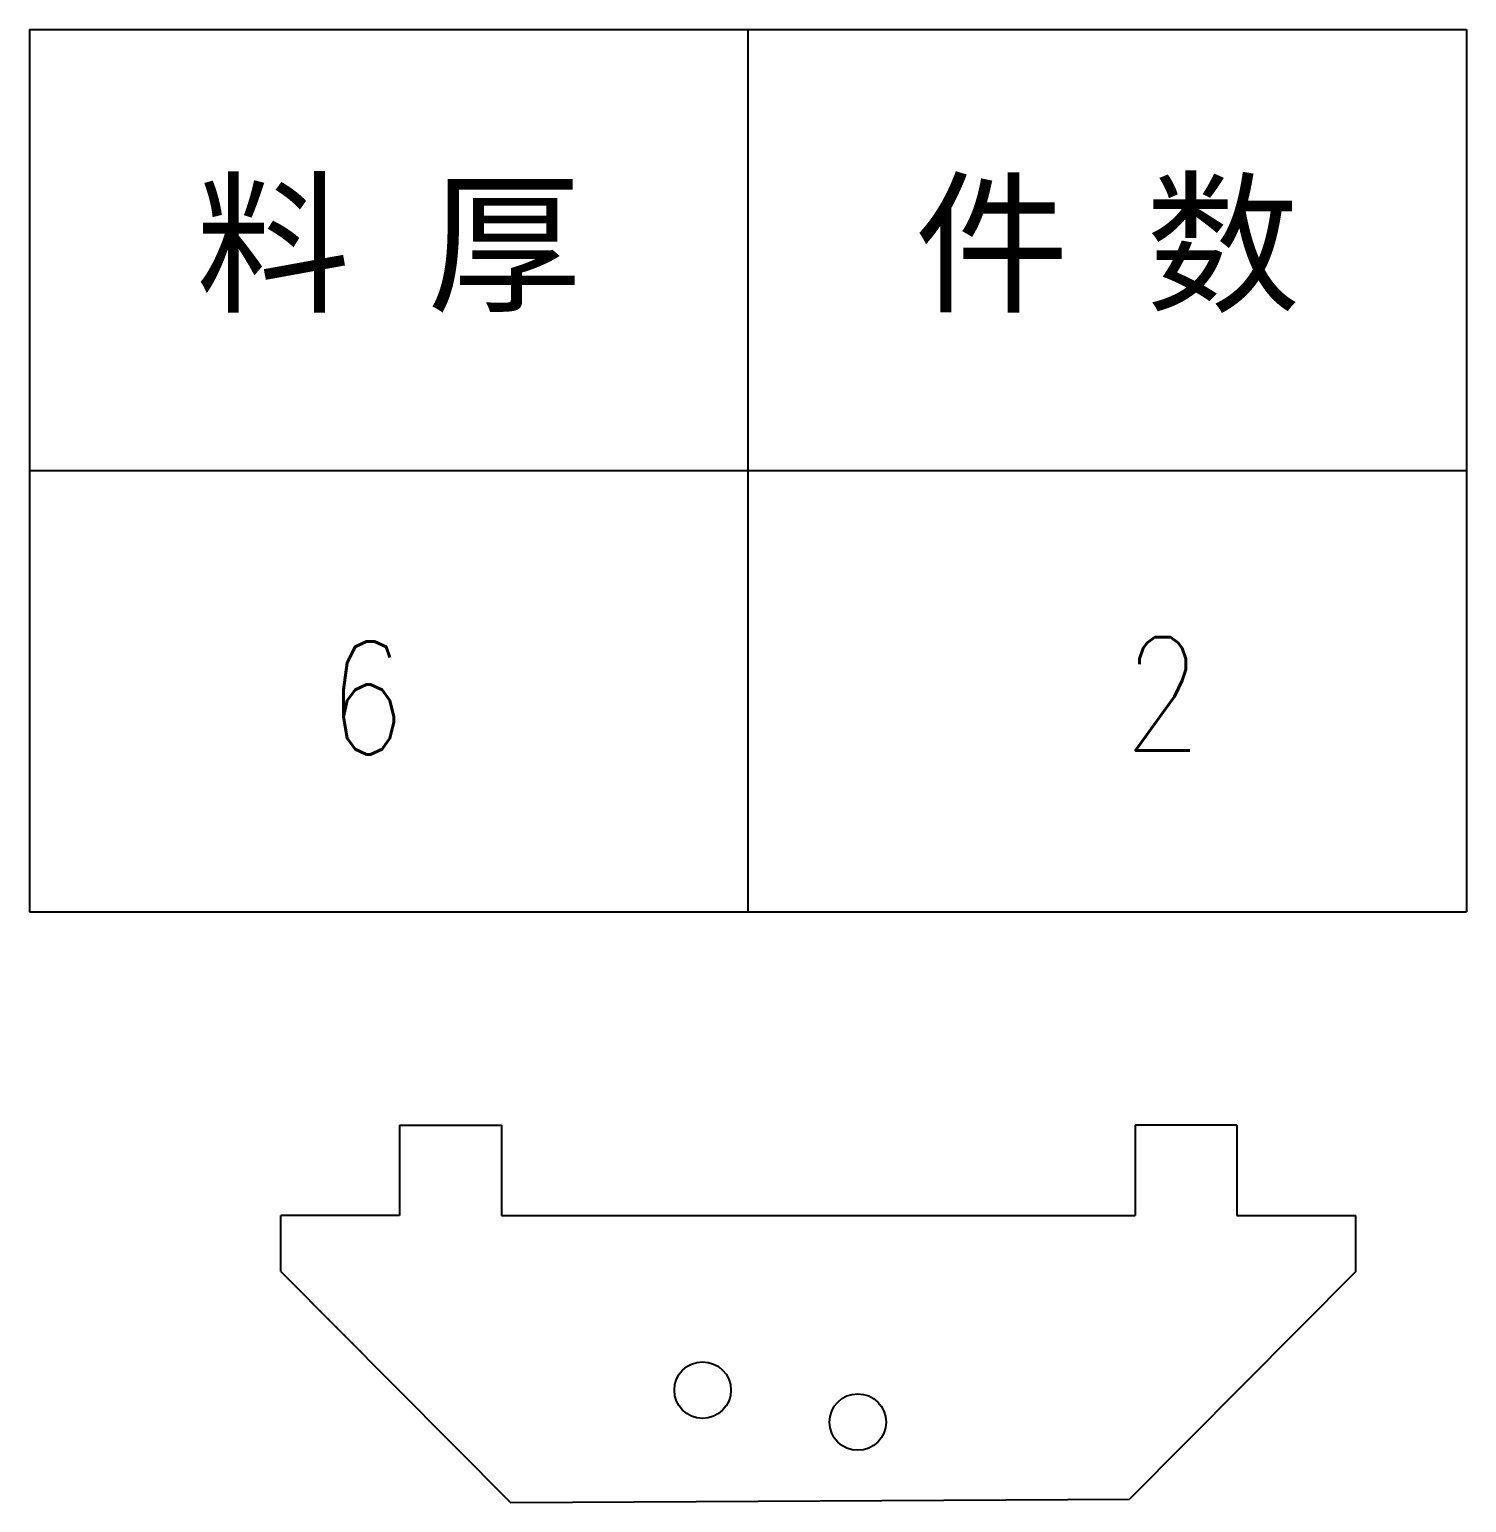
# Model space of a CAD drawing. Header units: millimetres. Extents: x 0 to 210, y 0 to 574.
# Drawn here: x 19.6 to 146.6, y 443.5 to 573.7 of the extents above; entities that cross this region are included whole.
import ezdxf
from ezdxf.enums import TextEntityAlignment as Align

# ---------------------------------------------------------------- set-up
doc = ezdxf.new("R2010")
doc.units = ezdxf.units.MM
doc.layers.add('1', color=7, linetype='Continuous', true_color=0xffffff)
doc.styles.add('DIM', font='romans.shx', dxfattribs={"width": 0.8, "bigfont": 'bigfont.shx'})

# ---------------------------------------------------------------- blocks, each defined once
blk = doc.blocks.new('*T9')
at = {"color": 0, "linetype": 'ByBlock', "lineweight": -2, "transparency": 16777216}
for p, q in [((0, 0), (127, 0)), ((0, 0), (0, -78)), ((63.5, 0), (63.5, -78)), ((127, 0), (127, -78)), ((0, -39), (127, -39)), ((0, -78), (127, -78))]:
    blk.add_line(p, q, dxfattribs=at)
at = {"color": 0, "transparency": 16777216, "char_height": 10, "width": 60.5, "attachment_point": 5}
for s, insert in [('{\\fSimSun|b0|i0|c134|p2;料 厚}', (31.75, -19.5)), ('{\\fSimSun|b0|i0|c134|p2;件 数}', (95.25, -19.5))]:
    blk.add_mtext(s, dxfattribs=dict(at, insert=insert))
blk = doc.blocks.new('拆图参数')
blk.add_blockref('*T9', (-63.5, 78))
at = {"style": 'DIM', "width": 0.8}
blk.add_attdef('6', text='', height=10, dxfattribs=at).set_placement((-37.13, 18.91), align=Align.MIDDLE_LEFT)
blk.add_attdef('1', text='', height=10, dxfattribs=at).set_placement((36.65, 19.27), align=Align.MIDDLE_CENTER)

msp = doc.modelspace()

# ---------------------------------------------------------------- linework, layer by layer
at = {"layer": '1', "color": 30, "linetype": 'Continuous', "lineweight": 25}
for p, q in [((52.355, 476.883), (61.355, 476.883)), ((52.355, 476.883), (52.355, 468.883)), ((61.355, 476.883), (61.355, 468.883)), ((117.355, 476.883), (117.355, 468.883)), ((126.355, 476.883), (117.355, 476.883)), ((126.355, 476.883), (126.355, 468.883)), ((41.855, 463.939), (41.855, 468.883)), ((52.355, 468.883), (41.855, 468.883)), ((61.355, 468.883), (117.355, 468.883)), ((126.355, 468.883), (136.855, 468.883)), ((136.855, 463.939), (136.855, 468.883)), ((41.855, 463.939), (62.157, 443.523)), ((136.855, 463.939), (116.855, 443.827)), ((62.157, 443.523), (116.855, 443.827))]:
    msp.add_line(p, q, dxfattribs=at)
for centre in [(79.131, 453.462), (92.843, 450.638)]:
    msp.add_circle(centre, 2.5, dxfattribs=at)

# ---------------------------------------------------------------- block references
at = {"lineweight": 18}
msp.add_blockref('拆图参数', (83.141, 495.739), dxfattribs=at).add_auto_attribs({'1': '2', '6': '6'})

doc.saveas('drawing.dxf')
